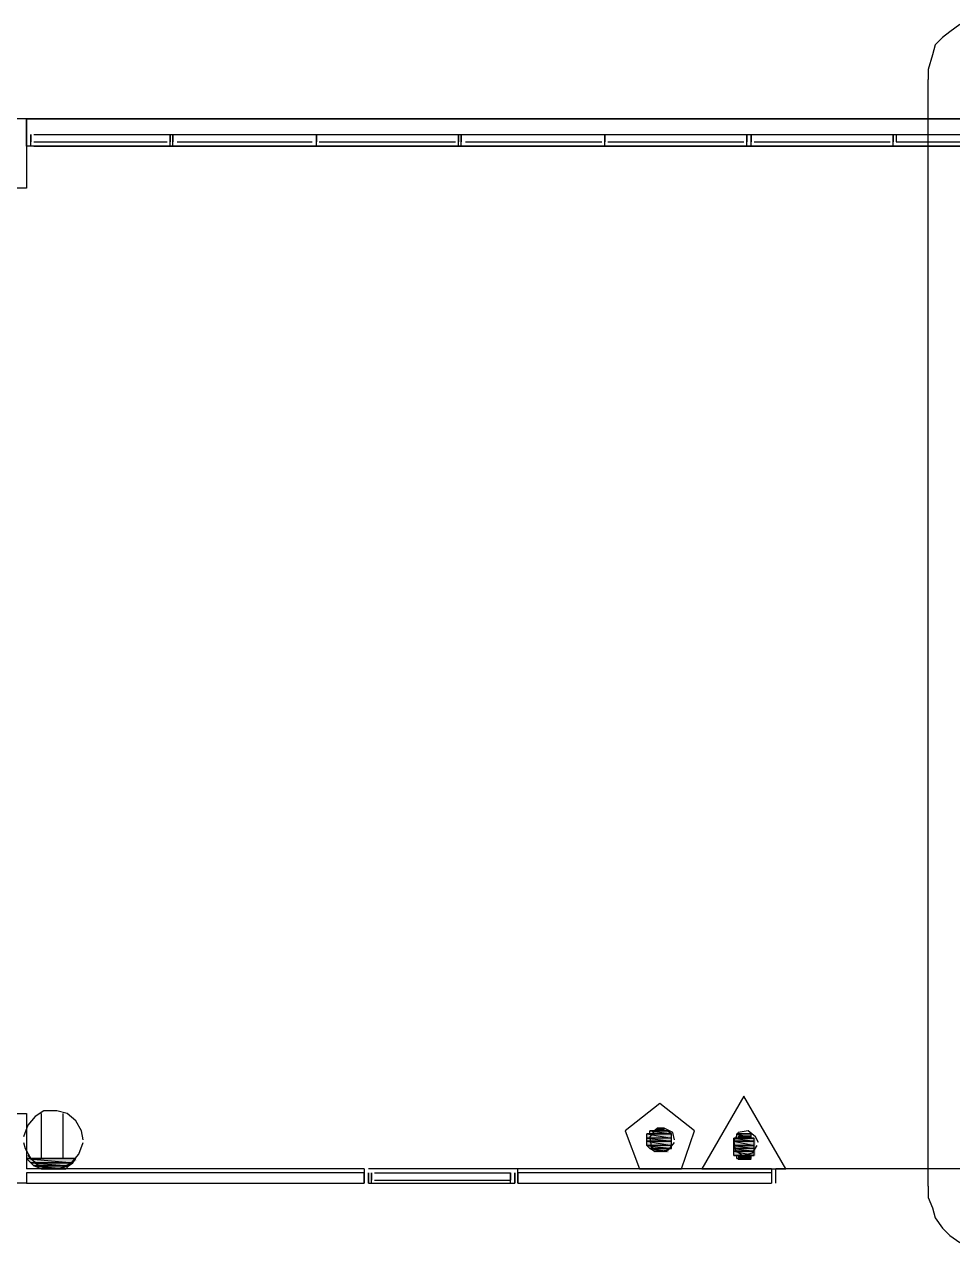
# Model space of a CAD drawing. Header units: millimetres. Extents: x 5 to 415, y 48 to 251.
# Drawn here: x 52.45 to 63.75, y 223.82 to 238.64 of the extents above; entities that cross this region are included whole.
import ezdxf

# ---------------------------------------------------------------- set-up
doc = ezdxf.new("R2010")
doc.units = ezdxf.units.MM
doc.layers.add('H', color=7, linetype='Continuous')
doc.layers.add('P', color=7, linetype='Continuous')

msp = doc.modelspace()

# ---------------------------------------------------------------- hatches: boundary and pattern name
at = {"layer": 'H', "linetype": 'Continuous'}
for points in [[(60.025, 225.09), (60.025, 225.125), (60.325, 225.125), (60.325, 225.09), (60.025, 225.09)], [(60.025, 225.037), (60.025, 225.09), (60.325, 225.09), (60.325, 225.037), (60.025, 225.037)], [(60.078, 225.125), (60.078, 225.178), (60.29, 225.178), (60.325, 225.125), (60.078, 225.125)], [(60.113, 225.178), (60.149, 225.213), (60.237, 225.213), (60.237, 225.178), (60.113, 225.178)], [(61.083, 225.037), (61.083, 225.09), (61.348, 225.09), (61.348, 225.037), (61.083, 225.037)], [(61.136, 225.09), (61.136, 225.125), (61.295, 225.125), (61.295, 225.09), (61.136, 225.09)], [(60.025, 225.002), (60.025, 225.037), (60.325, 225.037), (60.325, 225.002), (60.025, 225.002)], [(60.078, 224.966), (60.025, 225.002), (60.325, 225.002), (60.325, 224.966), (60.078, 224.966)], [(60.113, 224.913), (60.078, 224.966), (60.29, 224.966), (60.29, 224.913), (60.113, 224.913)], [(61.083, 225.002), (61.083, 225.037), (61.348, 225.037), (61.348, 225.002), (61.083, 225.002)], [(61.083, 224.966), (61.083, 225.002), (61.348, 225.002), (61.348, 224.966), (61.083, 224.966)], [(61.083, 224.913), (61.083, 224.966), (61.348, 224.966), (61.348, 224.913), (61.083, 224.913)], [(52.529, 224.79), (52.493, 224.825), (53.093, 224.825), (53.04, 224.79), (52.529, 224.79)], [(52.582, 224.755), (52.529, 224.79), (53.04, 224.79), (53.005, 224.755), (52.582, 224.755)], [(61.083, 224.878), (61.083, 224.913), (61.348, 224.913), (61.348, 224.878), (61.083, 224.878)], [(61.136, 224.825), (61.136, 224.878), (61.295, 224.878), (61.295, 224.825), (61.136, 224.825)], [(52.67, 224.702), (52.582, 224.755), (53.005, 224.755), (52.952, 224.702), (52.67, 224.702)]]:
    msp.add_hatch(color=256, dxfattribs=at).paths.add_polyline_path(points)

# ---------------------------------------------------------------- linework, layer by layer
at = {"layer": 'P'}
for points in [[(63.835, 238.637), (63.712, 238.548)], [(63.623, 238.478), (63.535, 238.39)], [(63.712, 238.548), (63.623, 238.478)], [(63.5, 238.266), (63.447, 238.09)], [(63.535, 238.39), (63.5, 238.266)], [(63.447, 238.09), (63.447, 237.966)], [(63.447, 224.508), (63.447, 237.966)], [(308.134, 237.49), (25.735, 237.49)], [(52.476, 237.49), (52.476, 237.296)], [(52.476, 237.49), (64.805, 237.49)], [(52.476, 237.296), (52.476, 237.49)], [(52.476, 237.296), (52.476, 237.155)], [(52.476, 237.155), (52.476, 237.296)], [(52.529, 237.155), (52.529, 237.296)], [(52.529, 237.296), (52.529, 237.208)], [(52.529, 237.155), (52.529, 237.296)], [(52.564, 237.296), (64.717, 237.296)], [(54.187, 237.296), (54.31, 237.296)], [(54.222, 237.296), (54.222, 237.208)], [(54.222, 237.155), (54.222, 237.296)], [(54.257, 237.296), (54.257, 237.208)], [(54.257, 237.155), (54.257, 237.296)], [(55.951, 237.296), (56.039, 237.296)], [(56.003, 237.296), (56.003, 237.208)], [(56.003, 237.155), (56.003, 237.296)], [(56.003, 237.296), (56.003, 237.208)], [(56.003, 237.155), (56.003, 237.296)], [(57.697, 237.296), (57.82, 237.296)], [(57.732, 237.296), (57.732, 237.208)], [(57.732, 237.155), (57.732, 237.296)], [(57.767, 237.296), (57.767, 237.208)], [(57.767, 237.155), (57.767, 237.296)], [(59.478, 237.296), (59.549, 237.296)], [(59.514, 237.296), (59.514, 237.208)], [(59.514, 237.155), (59.514, 237.296)], [(59.514, 237.296), (59.514, 237.208)], [(59.514, 237.155), (59.514, 237.296)], [(61.207, 237.296), (61.33, 237.296)], [(61.242, 237.296), (61.242, 237.208)], [(61.242, 237.155), (61.242, 237.296)], [(61.295, 237.296), (61.295, 237.208)], [(61.295, 237.155), (61.295, 237.296)], [(62.988, 237.296), (63.059, 237.296)], [(63.024, 237.155), (63.024, 237.296)], [(63.024, 237.296), (63.024, 237.208)], [(63.024, 237.155), (63.024, 237.296)], [(63.059, 237.296), (63.059, 237.208)], [(52.476, 237.155), (52.476, 236.643)], [(64.805, 237.155), (52.476, 237.155)], [(52.476, 237.155), (52.476, 236.643)], [(52.564, 237.208), (54.187, 237.208)], [(52.564, 237.208), (54.187, 237.208)], [(52.564, 237.208), (54.187, 237.208)], [(52.564, 237.208), (54.187, 237.208)], [(52.564, 237.208), (54.187, 237.208)], [(52.564, 237.155), (64.717, 237.155)], [(52.564, 237.155), (54.187, 237.155)], [(54.31, 237.155), (54.187, 237.155)], [(54.31, 237.208), (55.951, 237.208)], [(54.31, 237.208), (55.951, 237.208)], [(54.31, 237.208), (55.951, 237.208)], [(54.31, 237.208), (55.951, 237.208)], [(54.31, 237.208), (55.951, 237.208)], [(54.31, 237.155), (55.951, 237.155)], [(54.31, 237.155), (55.951, 237.155)], [(56.039, 237.155), (55.951, 237.155)], [(56.039, 237.208), (57.697, 237.208)], [(56.039, 237.208), (57.697, 237.208)], [(56.039, 237.208), (57.697, 237.208)], [(56.039, 237.208), (57.697, 237.208)], [(56.039, 237.208), (57.697, 237.208)], [(56.039, 237.155), (57.697, 237.155)], [(56.039, 237.155), (57.697, 237.155)], [(57.82, 237.155), (57.697, 237.155)], [(57.82, 237.208), (59.478, 237.208)], [(57.82, 237.208), (59.478, 237.208)], [(57.82, 237.208), (59.478, 237.208)], [(57.82, 237.208), (59.478, 237.208)], [(57.82, 237.208), (59.478, 237.208)], [(57.82, 237.155), (59.478, 237.155)], [(57.82, 237.155), (59.478, 237.155)], [(59.549, 237.155), (59.478, 237.155)], [(59.549, 237.208), (61.207, 237.208)], [(59.549, 237.208), (61.207, 237.208)], [(59.549, 237.208), (61.207, 237.208)], [(59.549, 237.208), (61.207, 237.208)], [(59.549, 237.208), (61.207, 237.208)], [(59.549, 237.155), (61.207, 237.155)], [(59.549, 237.155), (61.207, 237.155)], [(61.33, 237.155), (61.207, 237.155)], [(61.33, 237.208), (62.988, 237.208)], [(61.33, 237.208), (62.988, 237.208)], [(61.33, 237.208), (62.988, 237.208)], [(61.33, 237.208), (62.988, 237.208)], [(61.33, 237.208), (62.988, 237.208)], [(61.33, 237.155), (62.988, 237.155)], [(61.33, 237.155), (62.988, 237.155)], [(63.059, 237.155), (62.988, 237.155)], [(63.059, 237.208), (64.717, 237.208)], [(63.059, 237.208), (64.717, 237.208)], [(63.059, 237.208), (64.717, 237.208)], [(63.059, 237.208), (64.717, 237.208)], [(63.059, 237.208), (64.717, 237.208)], [(63.059, 237.155), (64.717, 237.155)], [(52.476, 236.643), (51.647, 236.643)], [(52.476, 236.643), (51.647, 236.643)], [(61.207, 225.601), (60.695, 224.719)], [(61.718, 224.719), (61.207, 225.601)], [(51.647, 225.39), (52.476, 225.39)], [(51.647, 225.39), (52.476, 225.39)], [(52.476, 225.39), (52.476, 224.719)], [(52.476, 225.39), (52.476, 224.719)], [(52.687, 225.425), (52.582, 225.354)], [(52.687, 225.425), (52.582, 225.354)], [(52.652, 225.39), (52.652, 224.843)], [(52.758, 225.425), (52.687, 225.425)], [(52.758, 225.425), (52.687, 225.425)], [(52.846, 225.425), (52.758, 225.425)], [(52.846, 225.425), (52.758, 225.425)], [(52.97, 225.39), (52.846, 225.425)], [(52.97, 225.39), (52.846, 225.425)], [(52.917, 225.39), (52.917, 224.843)], [(53.075, 225.302), (52.97, 225.39)], [(53.075, 225.302), (52.97, 225.39)], [(60.184, 225.513), (59.761, 225.178)], [(60.607, 225.178), (60.184, 225.513)], [(52.493, 225.249), (52.44, 225.108)], [(52.493, 225.249), (52.44, 225.108)], [(52.582, 225.354), (52.493, 225.249)], [(52.582, 225.354), (52.493, 225.249)], [(53.146, 225.178), (53.075, 225.302)], [(53.146, 225.178), (53.075, 225.302)], [(53.164, 225.072), (53.146, 225.178)], [(53.164, 225.072), (53.146, 225.178)], [(59.761, 225.178), (59.937, 224.719)], [(60.06, 225.143), (60.025, 225.143)], [(60.025, 225.143), (60.325, 225.143)], [(60.325, 225.143), (60.025, 225.143)], [(60.025, 225.143), (60.325, 225.09)], [(60.025, 225.143), (60.325, 225.09)], [(60.025, 225.09), (60.025, 225.143)], [(60.325, 225.09), (60.025, 225.09)], [(60.325, 225.09), (60.025, 225.09)], [(60.025, 225.09), (60.325, 225.055)], [(60.025, 225.09), (60.325, 225.055)], [(60.025, 225.055), (60.025, 225.09)], [(60.131, 225.196), (60.06, 225.108)], [(60.272, 225.178), (60.06, 225.178)], [(60.06, 225.178), (60.113, 225.178)], [(60.272, 225.178), (60.06, 225.178)], [(60.06, 225.178), (60.325, 225.143)], [(60.06, 225.178), (60.325, 225.143)], [(60.06, 225.143), (60.06, 225.178)], [(60.325, 225.143), (60.06, 225.143)], [(60.325, 225.143), (60.06, 225.143)], [(60.06, 225.143), (60.325, 225.143)], [(60.325, 225.143), (60.06, 225.143)], [(60.06, 225.108), (60.078, 224.984)], [(60.113, 225.178), (60.149, 225.213)], [(60.237, 225.178), (60.113, 225.178)], [(60.272, 225.178), (60.113, 225.178)], [(60.113, 225.178), (60.272, 225.178)], [(60.272, 225.178), (60.113, 225.178)], [(60.113, 225.178), (60.237, 225.178)], [(60.272, 225.178), (60.113, 225.178)], [(60.113, 225.178), (60.272, 225.178)], [(60.113, 225.178), (60.272, 225.178)], [(60.237, 225.213), (60.131, 225.196)], [(60.237, 225.213), (60.149, 225.213)], [(60.149, 225.213), (60.237, 225.213)], [(60.237, 225.213), (60.149, 225.213)], [(60.149, 225.213), (60.184, 225.213)], [(60.237, 225.213), (60.149, 225.213)], [(60.149, 225.213), (60.237, 225.178)], [(60.149, 225.213), (60.237, 225.178)], [(60.184, 225.213), (60.237, 225.213)], [(60.343, 225.16), (60.237, 225.213)], [(60.237, 225.178), (60.237, 225.213)], [(60.237, 225.178), (60.272, 225.178)], [(60.272, 225.178), (60.272, 225.178)], [(60.325, 225.143), (60.272, 225.178)], [(60.325, 225.143), (60.325, 225.143)], [(60.325, 225.09), (60.325, 225.143)], [(60.325, 225.055), (60.325, 225.09)], [(60.36, 225.072), (60.343, 225.16)], [(60.448, 224.719), (60.607, 225.178)], [(61.136, 225.16), (61.083, 225.055)], [(61.33, 225.09), (61.083, 225.09)], [(61.083, 225.09), (61.119, 225.09)], [(61.33, 225.09), (61.083, 225.09)], [(61.083, 225.09), (61.33, 225.055)], [(61.083, 225.09), (61.33, 225.055)], [(61.083, 225.055), (61.083, 225.09)], [(61.295, 225.143), (61.119, 225.143)], [(61.119, 225.143), (61.172, 225.143)], [(61.295, 225.143), (61.119, 225.143)], [(61.119, 225.143), (61.295, 225.09)], [(61.119, 225.143), (61.295, 225.09)], [(61.119, 225.09), (61.119, 225.143)], [(61.295, 225.09), (61.119, 225.09)], [(61.295, 225.09), (61.119, 225.09)], [(61.119, 225.09), (61.33, 225.09)], [(61.119, 225.09), (61.33, 225.09)], [(61.26, 225.178), (61.136, 225.16)], [(61.207, 225.143), (61.172, 225.143)], [(61.172, 225.143), (61.207, 225.143)], [(61.242, 225.143), (61.172, 225.143)], [(61.172, 225.143), (61.295, 225.143)], [(61.172, 225.143), (61.295, 225.143)], [(61.242, 225.143), (61.242, 225.143)], [(61.242, 225.143), (61.242, 225.143)], [(61.295, 225.143), (61.242, 225.143)], [(61.348, 225.108), (61.26, 225.178)], [(61.295, 225.09), (61.295, 225.143)], [(61.33, 225.09), (61.295, 225.09)], [(61.33, 225.055), (61.33, 225.09)], [(61.383, 225.037), (61.348, 225.108)], [(52.44, 225.037), (52.458, 224.966)], [(52.44, 225.037), (52.458, 224.966)], [(52.458, 224.966), (52.529, 224.843)], [(52.458, 224.966), (52.529, 224.843)], [(53.111, 224.896), (53.164, 225.037)], [(53.111, 224.896), (53.164, 225.037)], [(60.325, 225.055), (60.025, 225.055)], [(60.325, 225.055), (60.025, 225.055)], [(60.025, 225.055), (60.325, 225.055)], [(60.025, 225.055), (60.325, 225.055)], [(60.325, 225.055), (60.025, 225.055)], [(60.325, 225.055), (60.025, 225.055)], [(60.025, 225.055), (60.325, 225.002)], [(60.025, 225.055), (60.325, 225.002)], [(60.025, 225.002), (60.025, 225.055)], [(60.325, 225.002), (60.025, 225.002)], [(60.325, 225.002), (60.025, 225.002)], [(60.025, 225.002), (60.325, 224.966)], [(60.025, 225.002), (60.325, 224.966)], [(60.06, 224.966), (60.025, 225.002)], [(60.325, 224.966), (60.06, 224.966)], [(60.272, 224.966), (60.06, 224.966)], [(60.06, 224.966), (60.272, 224.966)], [(60.272, 224.966), (60.06, 224.966)], [(60.06, 224.966), (60.325, 224.966)], [(60.272, 224.966), (60.06, 224.966)], [(60.06, 224.966), (60.272, 224.931)], [(60.06, 224.966), (60.272, 224.931)], [(60.113, 224.931), (60.06, 224.966)], [(60.078, 224.984), (60.184, 224.931)], [(60.272, 224.931), (60.113, 224.931)], [(60.237, 224.931), (60.113, 224.931)], [(60.113, 224.931), (60.237, 224.931)], [(60.237, 224.931), (60.113, 224.931)], [(60.113, 224.931), (60.272, 224.931)], [(60.237, 224.931), (60.113, 224.931)], [(60.113, 224.931), (60.237, 224.931)], [(60.113, 224.931), (60.237, 224.931)], [(60.149, 224.931), (60.113, 224.931)], [(60.237, 224.931), (60.149, 224.931)], [(60.184, 224.931), (60.149, 224.931)], [(60.149, 224.931), (60.184, 224.931)], [(60.184, 224.931), (60.29, 224.949)], [(60.184, 224.931), (60.237, 224.931)], [(60.237, 224.931), (60.184, 224.931)], [(60.272, 224.931), (60.237, 224.931)], [(60.237, 224.931), (60.237, 224.931)], [(60.325, 224.966), (60.272, 224.966)], [(60.272, 224.931), (60.272, 224.966)], [(60.29, 224.949), (60.36, 225.037)], [(60.325, 225.055), (60.325, 225.055)], [(60.325, 225.055), (60.325, 225.055)], [(60.325, 225.002), (60.325, 225.055)], [(60.325, 224.966), (60.325, 225.002)], [(61.083, 225.055), (61.101, 224.949)], [(61.33, 225.055), (61.083, 225.055)], [(61.33, 225.055), (61.083, 225.055)], [(61.083, 225.055), (61.33, 225.055)], [(61.083, 225.055), (61.33, 225.055)], [(61.33, 225.055), (61.083, 225.055)], [(61.33, 225.055), (61.083, 225.055)], [(61.083, 225.055), (61.33, 225.002)], [(61.083, 225.055), (61.33, 225.002)], [(61.083, 225.002), (61.083, 225.055)], [(61.33, 225.002), (61.083, 225.002)], [(61.33, 225.002), (61.083, 225.002)], [(61.083, 225.002), (61.33, 225.002)], [(61.083, 225.002), (61.33, 225.002)], [(61.33, 225.002), (61.083, 225.002)], [(61.33, 225.002), (61.083, 225.002)], [(61.083, 225.002), (61.33, 224.966)], [(61.083, 225.002), (61.33, 224.966)], [(61.083, 224.966), (61.083, 225.002)], [(61.33, 224.966), (61.083, 224.966)], [(61.33, 224.966), (61.083, 224.966)], [(61.083, 224.966), (61.33, 224.931)], [(61.083, 224.966), (61.33, 224.931)], [(61.083, 224.931), (61.083, 224.966)], [(61.33, 224.931), (61.083, 224.931)], [(61.33, 224.931), (61.083, 224.931)], [(61.083, 224.931), (61.33, 224.931)], [(61.083, 224.931), (61.33, 224.931)], [(61.33, 224.931), (61.083, 224.931)], [(61.33, 224.931), (61.083, 224.931)], [(61.083, 224.931), (61.33, 224.878)], [(61.083, 224.931), (61.33, 224.878)], [(61.083, 224.878), (61.083, 224.931)], [(61.101, 224.949), (61.189, 224.878)], [(61.313, 224.913), (61.366, 225.002)], [(61.33, 225.055), (61.33, 225.055)], [(61.33, 225.055), (61.33, 225.055)], [(61.33, 225.002), (61.33, 225.055)], [(61.33, 225.002), (61.33, 225.002)], [(61.33, 225.002), (61.33, 225.002)], [(61.33, 224.966), (61.33, 225.002)], [(61.33, 224.931), (61.33, 224.966)], [(61.33, 224.931), (61.33, 224.931)], [(61.33, 224.931), (61.33, 224.931)], [(61.33, 224.878), (61.33, 224.931)], [(53.075, 224.843), (52.476, 224.843)], [(52.476, 224.843), (52.476, 224.843)], [(52.476, 224.843), (53.075, 224.843)], [(53.075, 224.843), (52.476, 224.843)], [(52.476, 224.843), (53.04, 224.79)], [(52.476, 224.843), (53.04, 224.79)], [(52.529, 224.79), (52.476, 224.843)], [(53.075, 224.843), (52.476, 224.843)], [(52.493, 224.878), (52.599, 224.772)], [(52.529, 224.843), (52.634, 224.755)], [(52.529, 224.843), (52.634, 224.755)], [(53.04, 224.79), (52.529, 224.79)], [(53.04, 224.79), (52.529, 224.79)], [(52.529, 224.79), (53.04, 224.79)], [(52.529, 224.79), (53.04, 224.79)], [(53.04, 224.79), (52.529, 224.79)], [(53.04, 224.79), (52.529, 224.79)], [(52.529, 224.79), (52.987, 224.755)], [(52.529, 224.79), (52.987, 224.755)], [(52.564, 224.755), (52.529, 224.79)], [(52.917, 224.737), (53.023, 224.79)], [(52.917, 224.737), (53.023, 224.79)], [(52.987, 224.755), (53.04, 224.79)], [(53.005, 224.772), (53.075, 224.843)], [(53.023, 224.79), (53.111, 224.896)], [(53.023, 224.79), (53.111, 224.896)], [(53.04, 224.79), (53.075, 224.843)], [(53.04, 224.79), (53.04, 224.79)], [(53.04, 224.79), (53.04, 224.79)], [(61.33, 224.878), (61.083, 224.878)], [(61.33, 224.878), (61.083, 224.878)], [(61.083, 224.878), (61.295, 224.878)], [(61.083, 224.878), (61.295, 224.878)], [(61.119, 224.878), (61.083, 224.878)], [(61.295, 224.878), (61.119, 224.878)], [(61.295, 224.878), (61.119, 224.878)], [(61.119, 224.878), (61.295, 224.843)], [(61.119, 224.878), (61.295, 224.843)], [(61.119, 224.843), (61.119, 224.878)], [(61.295, 224.843), (61.119, 224.843)], [(61.295, 224.843), (61.119, 224.843)], [(61.119, 224.843), (61.242, 224.843)], [(61.119, 224.843), (61.242, 224.843)], [(61.172, 224.843), (61.119, 224.843)], [(61.242, 224.843), (61.172, 224.843)], [(61.207, 224.843), (61.172, 224.843)], [(61.172, 224.843), (61.207, 224.843)], [(61.189, 224.878), (61.313, 224.913)], [(61.207, 224.843), (61.242, 224.843)], [(61.242, 224.843), (61.207, 224.843)], [(61.242, 224.843), (61.295, 224.843)], [(61.295, 224.878), (61.33, 224.878)], [(61.295, 224.843), (61.295, 224.878)], [(56.586, 224.719), (52.476, 224.719)], [(52.476, 224.667), (52.476, 224.543)], [(56.586, 224.667), (52.476, 224.667)], [(52.987, 224.755), (52.564, 224.755)], [(52.987, 224.755), (52.564, 224.755)], [(52.564, 224.755), (52.987, 224.755)], [(52.564, 224.755), (52.987, 224.755)], [(52.987, 224.755), (52.564, 224.755)], [(52.987, 224.755), (52.564, 224.755)], [(52.564, 224.755), (52.952, 224.719)], [(52.564, 224.755), (52.952, 224.719)], [(52.652, 224.719), (52.564, 224.755)], [(52.599, 224.772), (52.67, 224.737)], [(52.634, 224.755), (52.758, 224.719)], [(52.634, 224.755), (52.758, 224.719)], [(52.952, 224.719), (52.652, 224.719)], [(52.952, 224.719), (52.652, 224.719)], [(52.652, 224.719), (52.952, 224.719)], [(52.652, 224.719), (52.952, 224.719)], [(52.952, 224.719), (52.652, 224.719)], [(52.952, 224.719), (52.652, 224.719)], [(52.652, 224.719), (52.864, 224.719)], [(52.652, 224.719), (52.864, 224.719)], [(52.705, 224.719), (52.652, 224.719)], [(52.67, 224.737), (52.758, 224.719)], [(52.864, 224.719), (52.705, 224.719)], [(52.864, 224.719), (52.705, 224.719)], [(52.705, 224.719), (52.864, 224.719)], [(52.705, 224.719), (52.864, 224.719)], [(52.864, 224.719), (52.705, 224.719)], [(52.74, 224.719), (52.705, 224.719)], [(52.705, 224.719), (52.828, 224.719)], [(52.705, 224.719), (52.864, 224.719)], [(52.828, 224.719), (52.705, 224.719)], [(52.828, 224.719), (52.74, 224.719)], [(52.74, 224.719), (52.828, 224.719)], [(52.828, 224.719), (52.74, 224.719)], [(52.758, 224.719), (52.846, 224.719)], [(52.758, 224.719), (52.846, 224.719)], [(52.758, 224.719), (52.846, 224.719)], [(52.864, 224.719), (52.828, 224.719)], [(52.846, 224.719), (52.917, 224.737)], [(52.846, 224.719), (52.917, 224.737)], [(52.846, 224.719), (52.934, 224.737)], [(52.864, 224.719), (52.952, 224.719)], [(52.864, 224.719), (52.864, 224.719)], [(52.864, 224.719), (52.864, 224.719)], [(52.934, 224.737), (53.005, 224.772)], [(52.952, 224.719), (52.987, 224.755)], [(52.952, 224.719), (52.952, 224.719)], [(52.952, 224.719), (52.952, 224.719)], [(52.987, 224.755), (52.987, 224.755)], [(52.987, 224.755), (52.987, 224.755)], [(56.586, 224.719), (56.586, 224.543)], [(56.586, 224.543), (56.586, 224.667)], [(58.455, 224.719), (56.638, 224.719)], [(56.638, 224.667), (56.638, 224.543)], [(56.638, 224.543), (56.638, 224.667)], [(56.674, 224.543), (56.674, 224.667)], [(56.674, 224.667), (56.674, 224.578)], [(56.674, 224.543), (56.674, 224.667)], [(56.709, 224.667), (58.367, 224.667)], [(58.367, 224.667), (58.367, 224.578)], [(58.367, 224.543), (58.367, 224.667)], [(58.42, 224.543), (58.42, 224.667)], [(58.42, 224.667), (58.42, 224.543)], [(61.542, 224.719), (58.455, 224.719)], [(58.455, 224.543), (58.455, 224.719)], [(58.455, 224.667), (58.455, 224.543)], [(61.542, 224.667), (58.455, 224.667)], [(59.937, 224.719), (60.448, 224.719)], [(60.695, 224.719), (61.718, 224.719)], [(61.542, 224.719), (61.542, 224.543)], [(64.47, 224.719), (61.595, 224.719)], [(61.595, 224.543), (61.595, 224.719)], [(52.476, 224.543), (51.647, 224.543)], [(52.476, 224.543), (56.586, 224.543)], [(52.476, 224.543), (56.586, 224.543)], [(56.638, 224.543), (58.42, 224.543)], [(56.709, 224.578), (58.367, 224.578)], [(56.709, 224.578), (58.367, 224.578)], [(56.709, 224.543), (58.367, 224.543)], [(56.709, 224.543), (58.367, 224.543)], [(56.709, 224.543), (58.367, 224.543)], [(56.709, 224.543), (58.367, 224.543)], [(56.709, 224.543), (58.367, 224.543)], [(58.455, 224.543), (61.542, 224.543)], [(58.455, 224.543), (61.542, 224.543)], [(63.447, 224.508), (63.447, 224.367)], [(63.447, 224.367), (63.5, 224.243)], [(63.5, 224.243), (63.535, 224.12)], [(63.535, 224.12), (63.623, 223.996)], [(63.623, 223.996), (63.712, 223.908)], [(63.712, 223.908), (63.835, 223.82)]]:
    msp.add_lwpolyline(points, dxfattribs=at)

doc.saveas('drawing.dxf')
